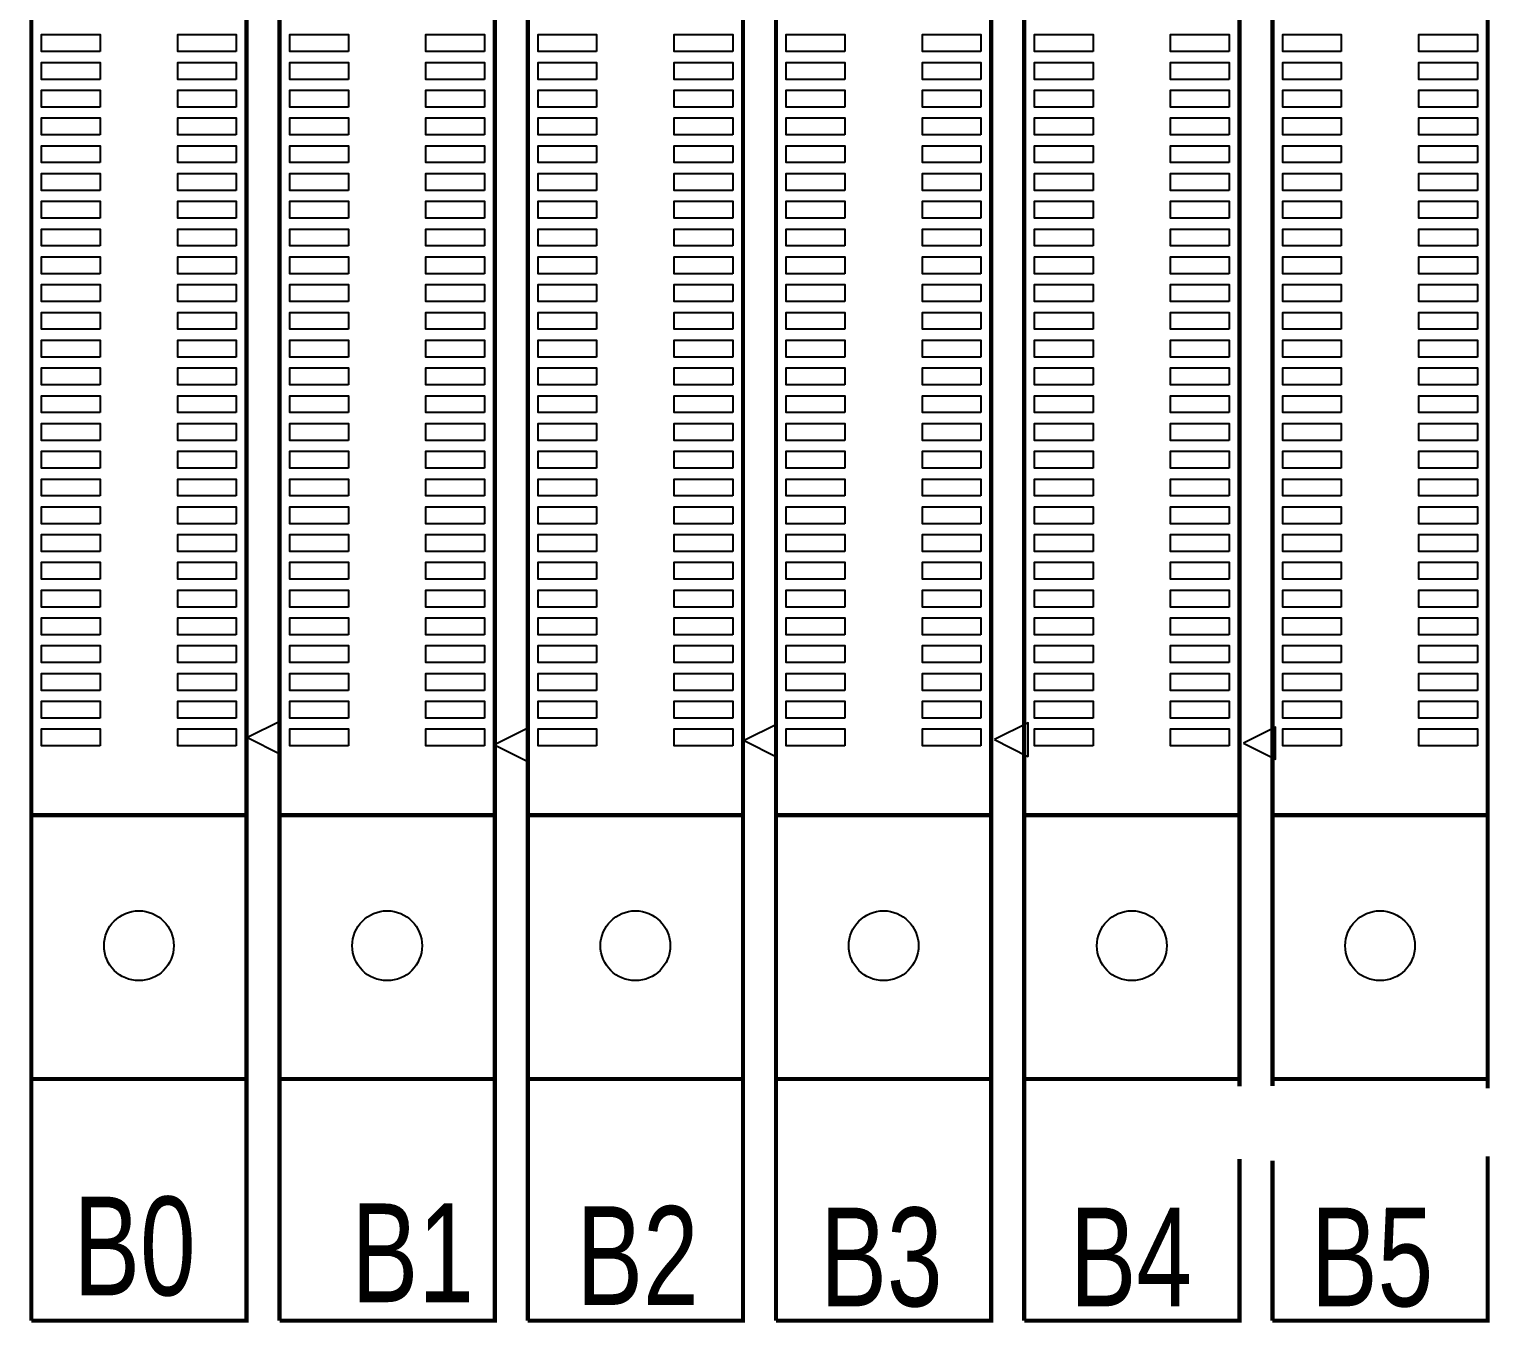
# Model space of a CAD drawing. Extents: x 0 to 344, y -1 to 330.
# Drawn here: x 74.2 to 126.8, y 156.8 to 203.4 of the extents above; entities that cross this region are included whole.
import ezdxf

# ---------------------------------------------------------------- set-up
doc = ezdxf.new("R2010")
doc.units = 0
for name, color, linetype in [('BOARD_GEOMETRY_SILKSCREEN_TOP', 1, 'CONTINUOUS'), ('PACKAGE_GEOMETRY_SILKSCREEN_TOP', 3, 'CONTINUOUS'), ('PIN_TOP', 4, 'CONTINUOUS')]:
    doc.layers.add(name, color=color, linetype=linetype)

msp = doc.modelspace()

# ---------------------------------------------------------------- linework, layer by layer
at = {"layer": 'PACKAGE_GEOMETRY_SILKSCREEN_TOP', "const_width": 0.1524}
for points in [[(74.330052, 321.878198), (74.290682, 321.878198), (74.290682, 156.878274)], [(83.23072, 156.878274), (90.980768, 156.878274), (90.980768, 321.878198), (86.811104, 321.878198)], [(92.200984, 321.878198), (92.170758, 321.878198), (92.170758, 156.878274)], [(126.74092, 165.243002), (126.74092, 321.878198), (118.990872, 321.878198), (118.990872, 317.655194)], [(101.110796, 317.92545), (101.110796, 156.878274)], [(74.290682, 156.878274), (82.04073, 156.878274), (82.04073, 317.416688)], [(110.050834, 315.127132), (110.050834, 156.878274)], [(101.110796, 156.878274), (108.860844, 156.878274), (108.860844, 314.745624)], [(83.23072, 313.060334), (83.23072, 156.878274)], [(92.170758, 156.878274), (99.920806, 156.878274), (99.920806, 313.42584)], [(117.800882, 165.314884), (117.800882, 313.203336)], [(118.990872, 313.251088), (118.990872, 165.322758)], [(74.290682, 175.078136), (82.04073, 175.078136)], [(83.23072, 175.078136), (90.980768, 175.078136)], [(92.170758, 175.078136), (99.920806, 175.078136)], [(101.110796, 175.078136), (108.860844, 175.078136)], [(110.050834, 175.078136), (117.800882, 175.078136)], [(118.990872, 175.078136), (126.74092, 175.078136)], [(82.04073, 165.578282), (74.290682, 165.578282)], [(74.66584, 165.578282), (81.665826, 165.578282)], [(90.980768, 165.578282), (83.23072, 165.578282)], [(83.605878, 165.578282), (90.605864, 165.578282)], [(99.920806, 165.578282), (92.170758, 165.578282)], [(92.545916, 165.578282), (99.545902, 165.578282)], [(108.860844, 165.578282), (101.110796, 165.578282)], [(101.485954, 165.578282), (108.48594, 165.578282)], [(117.800882, 165.578282), (110.050834, 165.578282)], [(110.425992, 165.578282), (117.425978, 165.578282)], [(126.74092, 165.578282), (118.990872, 165.578282)], [(119.36603, 165.578282), (126.366016, 165.578282)], [(110.050834, 156.878274), (117.800882, 156.878274), (117.800882, 162.699446)], [(118.990872, 156.878274), (126.74092, 156.878274), (126.74092, 162.794442)], [(118.990872, 162.635692), (118.990872, 156.878274)]]:
    msp.add_lwpolyline(points, dxfattribs=at)
at = {"layer": 'PACKAGE_GEOMETRY_SILKSCREEN_TOP'}
for points in [[(82.072226, 177.870358), (83.262724, 177.275236), (83.262724, 178.465734)], [(99.960176, 177.76698), (101.148388, 177.172874), (101.148388, 178.361086)], [(108.97997, 177.79873), (110.184438, 177.196496), (110.187994, 177.200052), (110.187994, 178.402742)], [(90.97264, 177.607722), (92.197936, 176.995074), (92.197936, 178.22037)], [(117.951504, 177.67173), (119.093996, 177.100484), (119.093996, 178.242976)]]:
    msp.add_lwpolyline(points, close=True, dxfattribs=at)
at = {"layer": 'PIN_TOP'}
for points in [[(76.769976, 202.573382), (74.661776, 202.573382), (74.661776, 203.182982), (76.769976, 203.182982)], [(81.66989, 202.573382), (79.56169, 202.573382), (79.56169, 203.182982), (81.66989, 203.182982)], [(85.710014, 202.573382), (83.601814, 202.573382), (83.601814, 203.182982), (85.710014, 203.182982)], [(90.609928, 202.573382), (88.501728, 202.573382), (88.501728, 203.182982), (90.609928, 203.182982)], [(94.650052, 202.573382), (92.541852, 202.573382), (92.541852, 203.182982), (94.650052, 203.182982)], [(99.549966, 202.573382), (97.441766, 202.573382), (97.441766, 203.182982), (99.549966, 203.182982)], [(103.59009, 202.573382), (101.48189, 202.573382), (101.48189, 203.182982), (103.59009, 203.182982)], [(108.490004, 202.573382), (106.381804, 202.573382), (106.381804, 203.182982), (108.490004, 203.182982)], [(112.530128, 202.573382), (110.421928, 202.573382), (110.421928, 203.182982), (112.530128, 203.182982)], [(117.430042, 202.573382), (115.321842, 202.573382), (115.321842, 203.182982), (117.430042, 203.182982)], [(121.470166, 202.573382), (119.361966, 202.573382), (119.361966, 203.182982), (121.470166, 203.182982)], [(126.37008, 202.573382), (124.26188, 202.573382), (124.26188, 203.182982), (126.37008, 203.182982)], [(76.769976, 201.573384), (74.661776, 201.573384), (74.661776, 202.182984), (76.769976, 202.182984)], [(81.66989, 201.573384), (79.56169, 201.573384), (79.56169, 202.182984), (81.66989, 202.182984)], [(85.710014, 201.573384), (83.601814, 201.573384), (83.601814, 202.182984), (85.710014, 202.182984)], [(90.609928, 201.573384), (88.501728, 201.573384), (88.501728, 202.182984), (90.609928, 202.182984)], [(94.650052, 201.573384), (92.541852, 201.573384), (92.541852, 202.182984), (94.650052, 202.182984)], [(99.549966, 201.573384), (97.441766, 201.573384), (97.441766, 202.182984), (99.549966, 202.182984)], [(103.59009, 201.573384), (101.48189, 201.573384), (101.48189, 202.182984), (103.59009, 202.182984)], [(108.490004, 201.573384), (106.381804, 201.573384), (106.381804, 202.182984), (108.490004, 202.182984)], [(112.530128, 201.573384), (110.421928, 201.573384), (110.421928, 202.182984), (112.530128, 202.182984)], [(117.430042, 201.573384), (115.321842, 201.573384), (115.321842, 202.182984), (117.430042, 202.182984)], [(121.470166, 201.573384), (119.361966, 201.573384), (119.361966, 202.182984), (121.470166, 202.182984)], [(126.37008, 201.573384), (124.26188, 201.573384), (124.26188, 202.182984), (126.37008, 202.182984)], [(76.769976, 200.573386), (74.661776, 200.573386), (74.661776, 201.182986), (76.769976, 201.182986)], [(81.66989, 200.573386), (79.56169, 200.573386), (79.56169, 201.182986), (81.66989, 201.182986)], [(85.710014, 200.573386), (83.601814, 200.573386), (83.601814, 201.182986), (85.710014, 201.182986)], [(90.609928, 200.573386), (88.501728, 200.573386), (88.501728, 201.182986), (90.609928, 201.182986)], [(94.650052, 200.573386), (92.541852, 200.573386), (92.541852, 201.182986), (94.650052, 201.182986)], [(99.549966, 200.573386), (97.441766, 200.573386), (97.441766, 201.182986), (99.549966, 201.182986)], [(103.59009, 200.573386), (101.48189, 200.573386), (101.48189, 201.182986), (103.59009, 201.182986)], [(108.490004, 200.573386), (106.381804, 200.573386), (106.381804, 201.182986), (108.490004, 201.182986)], [(112.530128, 200.573386), (110.421928, 200.573386), (110.421928, 201.182986), (112.530128, 201.182986)], [(117.430042, 200.573386), (115.321842, 200.573386), (115.321842, 201.182986), (117.430042, 201.182986)], [(121.470166, 200.573386), (119.361966, 200.573386), (119.361966, 201.182986), (121.470166, 201.182986)], [(126.37008, 200.573386), (124.26188, 200.573386), (124.26188, 201.182986), (126.37008, 201.182986)], [(76.769976, 199.573388), (74.661776, 199.573388), (74.661776, 200.182988), (76.769976, 200.182988)], [(81.66989, 199.573388), (79.56169, 199.573388), (79.56169, 200.182988), (81.66989, 200.182988)], [(85.710014, 199.573388), (83.601814, 199.573388), (83.601814, 200.182988), (85.710014, 200.182988)], [(90.609928, 199.573388), (88.501728, 199.573388), (88.501728, 200.182988), (90.609928, 200.182988)], [(94.650052, 199.573388), (92.541852, 199.573388), (92.541852, 200.182988), (94.650052, 200.182988)], [(99.549966, 199.573388), (97.441766, 199.573388), (97.441766, 200.182988), (99.549966, 200.182988)], [(103.59009, 199.573388), (101.48189, 199.573388), (101.48189, 200.182988), (103.59009, 200.182988)], [(108.490004, 199.573388), (106.381804, 199.573388), (106.381804, 200.182988), (108.490004, 200.182988)], [(112.530128, 199.573388), (110.421928, 199.573388), (110.421928, 200.182988), (112.530128, 200.182988)], [(117.430042, 199.573388), (115.321842, 199.573388), (115.321842, 200.182988), (117.430042, 200.182988)], [(121.470166, 199.573388), (119.361966, 199.573388), (119.361966, 200.182988), (121.470166, 200.182988)], [(126.37008, 199.573388), (124.26188, 199.573388), (124.26188, 200.182988), (126.37008, 200.182988)], [(76.769976, 198.57339), (74.661776, 198.57339), (74.661776, 199.18299), (76.769976, 199.18299)], [(81.66989, 198.57339), (79.56169, 198.57339), (79.56169, 199.18299), (81.66989, 199.18299)], [(85.710014, 198.57339), (83.601814, 198.57339), (83.601814, 199.18299), (85.710014, 199.18299)], [(90.609928, 198.57339), (88.501728, 198.57339), (88.501728, 199.18299), (90.609928, 199.18299)], [(94.650052, 198.57339), (92.541852, 198.57339), (92.541852, 199.18299), (94.650052, 199.18299)], [(99.549966, 198.57339), (97.441766, 198.57339), (97.441766, 199.18299), (99.549966, 199.18299)], [(103.59009, 198.57339), (101.48189, 198.57339), (101.48189, 199.18299), (103.59009, 199.18299)], [(108.490004, 198.57339), (106.381804, 198.57339), (106.381804, 199.18299), (108.490004, 199.18299)], [(112.530128, 198.57339), (110.421928, 198.57339), (110.421928, 199.18299), (112.530128, 199.18299)], [(117.430042, 198.57339), (115.321842, 198.57339), (115.321842, 199.18299), (117.430042, 199.18299)], [(121.470166, 198.57339), (119.361966, 198.57339), (119.361966, 199.18299), (121.470166, 199.18299)], [(126.37008, 198.57339), (124.26188, 198.57339), (124.26188, 199.18299), (126.37008, 199.18299)], [(76.769976, 197.573392), (74.661776, 197.573392), (74.661776, 198.182992), (76.769976, 198.182992)], [(81.66989, 197.573392), (79.56169, 197.573392), (79.56169, 198.182992), (81.66989, 198.182992)], [(85.710014, 197.573392), (83.601814, 197.573392), (83.601814, 198.182992), (85.710014, 198.182992)], [(90.609928, 197.573392), (88.501728, 197.573392), (88.501728, 198.182992), (90.609928, 198.182992)], [(94.650052, 197.573392), (92.541852, 197.573392), (92.541852, 198.182992), (94.650052, 198.182992)], [(99.549966, 197.573392), (97.441766, 197.573392), (97.441766, 198.182992), (99.549966, 198.182992)], [(103.59009, 197.573392), (101.48189, 197.573392), (101.48189, 198.182992), (103.59009, 198.182992)], [(108.490004, 197.573392), (106.381804, 197.573392), (106.381804, 198.182992), (108.490004, 198.182992)], [(112.530128, 197.573392), (110.421928, 197.573392), (110.421928, 198.182992), (112.530128, 198.182992)], [(117.430042, 197.573392), (115.321842, 197.573392), (115.321842, 198.182992), (117.430042, 198.182992)], [(121.470166, 197.573392), (119.361966, 197.573392), (119.361966, 198.182992), (121.470166, 198.182992)], [(126.37008, 197.573392), (124.26188, 197.573392), (124.26188, 198.182992), (126.37008, 198.182992)], [(76.769976, 196.573394), (74.661776, 196.573394), (74.661776, 197.182994), (76.769976, 197.182994)], [(81.66989, 196.573394), (79.56169, 196.573394), (79.56169, 197.182994), (81.66989, 197.182994)], [(85.710014, 196.573394), (83.601814, 196.573394), (83.601814, 197.182994), (85.710014, 197.182994)], [(90.609928, 196.573394), (88.501728, 196.573394), (88.501728, 197.182994), (90.609928, 197.182994)], [(94.650052, 196.573394), (92.541852, 196.573394), (92.541852, 197.182994), (94.650052, 197.182994)], [(99.549966, 196.573394), (97.441766, 196.573394), (97.441766, 197.182994), (99.549966, 197.182994)], [(103.59009, 196.573394), (101.48189, 196.573394), (101.48189, 197.182994), (103.59009, 197.182994)], [(108.490004, 196.573394), (106.381804, 196.573394), (106.381804, 197.182994), (108.490004, 197.182994)], [(112.530128, 196.573394), (110.421928, 196.573394), (110.421928, 197.182994), (112.530128, 197.182994)], [(117.430042, 196.573394), (115.321842, 196.573394), (115.321842, 197.182994), (117.430042, 197.182994)], [(121.470166, 196.573394), (119.361966, 196.573394), (119.361966, 197.182994), (121.470166, 197.182994)], [(126.37008, 196.573394), (124.26188, 196.573394), (124.26188, 197.182994), (126.37008, 197.182994)], [(76.769976, 195.573396), (74.661776, 195.573396), (74.661776, 196.182996), (76.769976, 196.182996)], [(81.66989, 195.573396), (79.56169, 195.573396), (79.56169, 196.182996), (81.66989, 196.182996)], [(85.710014, 195.573396), (83.601814, 195.573396), (83.601814, 196.182996), (85.710014, 196.182996)], [(90.609928, 195.573396), (88.501728, 195.573396), (88.501728, 196.182996), (90.609928, 196.182996)], [(94.650052, 195.573396), (92.541852, 195.573396), (92.541852, 196.182996), (94.650052, 196.182996)], [(99.549966, 195.573396), (97.441766, 195.573396), (97.441766, 196.182996), (99.549966, 196.182996)], [(103.59009, 195.573396), (101.48189, 195.573396), (101.48189, 196.182996), (103.59009, 196.182996)], [(108.490004, 195.573396), (106.381804, 195.573396), (106.381804, 196.182996), (108.490004, 196.182996)], [(112.530128, 195.573396), (110.421928, 195.573396), (110.421928, 196.182996), (112.530128, 196.182996)], [(117.430042, 195.573396), (115.321842, 195.573396), (115.321842, 196.182996), (117.430042, 196.182996)], [(121.470166, 195.573396), (119.361966, 195.573396), (119.361966, 196.182996), (121.470166, 196.182996)], [(126.37008, 195.573396), (124.26188, 195.573396), (124.26188, 196.182996), (126.37008, 196.182996)], [(76.769976, 194.573398), (74.661776, 194.573398), (74.661776, 195.182998), (76.769976, 195.182998)], [(81.66989, 194.573398), (79.56169, 194.573398), (79.56169, 195.182998), (81.66989, 195.182998)], [(85.710014, 194.573398), (83.601814, 194.573398), (83.601814, 195.182998), (85.710014, 195.182998)], [(90.609928, 194.573398), (88.501728, 194.573398), (88.501728, 195.182998), (90.609928, 195.182998)], [(94.650052, 194.573398), (92.541852, 194.573398), (92.541852, 195.182998), (94.650052, 195.182998)], [(99.549966, 194.573398), (97.441766, 194.573398), (97.441766, 195.182998), (99.549966, 195.182998)], [(103.59009, 194.573398), (101.48189, 194.573398), (101.48189, 195.182998), (103.59009, 195.182998)], [(108.490004, 194.573398), (106.381804, 194.573398), (106.381804, 195.182998), (108.490004, 195.182998)], [(112.530128, 194.573398), (110.421928, 194.573398), (110.421928, 195.182998), (112.530128, 195.182998)], [(117.430042, 194.573398), (115.321842, 194.573398), (115.321842, 195.182998), (117.430042, 195.182998)], [(121.470166, 194.573398), (119.361966, 194.573398), (119.361966, 195.182998), (121.470166, 195.182998)], [(126.37008, 194.573398), (124.26188, 194.573398), (124.26188, 195.182998), (126.37008, 195.182998)], [(76.769976, 193.5734), (74.661776, 193.5734), (74.661776, 194.183), (76.769976, 194.183)], [(81.66989, 193.5734), (79.56169, 193.5734), (79.56169, 194.183), (81.66989, 194.183)], [(85.710014, 193.5734), (83.601814, 193.5734), (83.601814, 194.183), (85.710014, 194.183)], [(90.609928, 193.5734), (88.501728, 193.5734), (88.501728, 194.183), (90.609928, 194.183)], [(94.650052, 193.5734), (92.541852, 193.5734), (92.541852, 194.183), (94.650052, 194.183)], [(99.549966, 193.5734), (97.441766, 193.5734), (97.441766, 194.183), (99.549966, 194.183)], [(103.59009, 193.5734), (101.48189, 193.5734), (101.48189, 194.183), (103.59009, 194.183)], [(108.490004, 193.5734), (106.381804, 193.5734), (106.381804, 194.183), (108.490004, 194.183)], [(112.530128, 193.5734), (110.421928, 193.5734), (110.421928, 194.183), (112.530128, 194.183)], [(117.430042, 193.5734), (115.321842, 193.5734), (115.321842, 194.183), (117.430042, 194.183)], [(121.470166, 193.5734), (119.361966, 193.5734), (119.361966, 194.183), (121.470166, 194.183)], [(126.37008, 193.5734), (124.26188, 193.5734), (124.26188, 194.183), (126.37008, 194.183)], [(76.769976, 192.573402), (74.661776, 192.573402), (74.661776, 193.183002), (76.769976, 193.183002)], [(81.66989, 192.573402), (79.56169, 192.573402), (79.56169, 193.183002), (81.66989, 193.183002)], [(85.710014, 192.573402), (83.601814, 192.573402), (83.601814, 193.183002), (85.710014, 193.183002)], [(90.609928, 192.573402), (88.501728, 192.573402), (88.501728, 193.183002), (90.609928, 193.183002)], [(94.650052, 192.573402), (92.541852, 192.573402), (92.541852, 193.183002), (94.650052, 193.183002)], [(99.549966, 192.573402), (97.441766, 192.573402), (97.441766, 193.183002), (99.549966, 193.183002)], [(103.59009, 192.573402), (101.48189, 192.573402), (101.48189, 193.183002), (103.59009, 193.183002)], [(108.490004, 192.573402), (106.381804, 192.573402), (106.381804, 193.183002), (108.490004, 193.183002)], [(112.530128, 192.573402), (110.421928, 192.573402), (110.421928, 193.183002), (112.530128, 193.183002)], [(117.430042, 192.573402), (115.321842, 192.573402), (115.321842, 193.183002), (117.430042, 193.183002)], [(121.470166, 192.573402), (119.361966, 192.573402), (119.361966, 193.183002), (121.470166, 193.183002)], [(126.37008, 192.573402), (124.26188, 192.573402), (124.26188, 193.183002), (126.37008, 193.183002)], [(76.769976, 191.573404), (74.661776, 191.573404), (74.661776, 192.183004), (76.769976, 192.183004)], [(81.66989, 191.573404), (79.56169, 191.573404), (79.56169, 192.183004), (81.66989, 192.183004)], [(85.710014, 191.573404), (83.601814, 191.573404), (83.601814, 192.183004), (85.710014, 192.183004)], [(90.609928, 191.573404), (88.501728, 191.573404), (88.501728, 192.183004), (90.609928, 192.183004)], [(94.650052, 191.573404), (92.541852, 191.573404), (92.541852, 192.183004), (94.650052, 192.183004)], [(99.549966, 191.573404), (97.441766, 191.573404), (97.441766, 192.183004), (99.549966, 192.183004)], [(103.59009, 191.573404), (101.48189, 191.573404), (101.48189, 192.183004), (103.59009, 192.183004)], [(108.490004, 191.573404), (106.381804, 191.573404), (106.381804, 192.183004), (108.490004, 192.183004)], [(112.530128, 191.573404), (110.421928, 191.573404), (110.421928, 192.183004), (112.530128, 192.183004)], [(117.430042, 191.573404), (115.321842, 191.573404), (115.321842, 192.183004), (117.430042, 192.183004)], [(121.470166, 191.573404), (119.361966, 191.573404), (119.361966, 192.183004), (121.470166, 192.183004)], [(126.37008, 191.573404), (124.26188, 191.573404), (124.26188, 192.183004), (126.37008, 192.183004)], [(76.769976, 190.573406), (74.661776, 190.573406), (74.661776, 191.183006), (76.769976, 191.183006)], [(81.66989, 190.573406), (79.56169, 190.573406), (79.56169, 191.183006), (81.66989, 191.183006)], [(85.710014, 190.573406), (83.601814, 190.573406), (83.601814, 191.183006), (85.710014, 191.183006)], [(90.609928, 190.573406), (88.501728, 190.573406), (88.501728, 191.183006), (90.609928, 191.183006)], [(94.650052, 190.573406), (92.541852, 190.573406), (92.541852, 191.183006), (94.650052, 191.183006)], [(99.549966, 190.573406), (97.441766, 190.573406), (97.441766, 191.183006), (99.549966, 191.183006)], [(103.59009, 190.573406), (101.48189, 190.573406), (101.48189, 191.183006), (103.59009, 191.183006)], [(108.490004, 190.573406), (106.381804, 190.573406), (106.381804, 191.183006), (108.490004, 191.183006)], [(112.530128, 190.573406), (110.421928, 190.573406), (110.421928, 191.183006), (112.530128, 191.183006)], [(117.430042, 190.573406), (115.321842, 190.573406), (115.321842, 191.183006), (117.430042, 191.183006)], [(121.470166, 190.573406), (119.361966, 190.573406), (119.361966, 191.183006), (121.470166, 191.183006)], [(126.37008, 190.573406), (124.26188, 190.573406), (124.26188, 191.183006), (126.37008, 191.183006)], [(76.769976, 189.573408), (74.661776, 189.573408), (74.661776, 190.183008), (76.769976, 190.183008)], [(81.66989, 189.573408), (79.56169, 189.573408), (79.56169, 190.183008), (81.66989, 190.183008)], [(85.710014, 189.573408), (83.601814, 189.573408), (83.601814, 190.183008), (85.710014, 190.183008)], [(90.609928, 189.573408), (88.501728, 189.573408), (88.501728, 190.183008), (90.609928, 190.183008)], [(94.650052, 189.573408), (92.541852, 189.573408), (92.541852, 190.183008), (94.650052, 190.183008)], [(99.549966, 189.573408), (97.441766, 189.573408), (97.441766, 190.183008), (99.549966, 190.183008)], [(103.59009, 189.573408), (101.48189, 189.573408), (101.48189, 190.183008), (103.59009, 190.183008)], [(108.490004, 189.573408), (106.381804, 189.573408), (106.381804, 190.183008), (108.490004, 190.183008)], [(112.530128, 189.573408), (110.421928, 189.573408), (110.421928, 190.183008), (112.530128, 190.183008)], [(117.430042, 189.573408), (115.321842, 189.573408), (115.321842, 190.183008), (117.430042, 190.183008)], [(121.470166, 189.573408), (119.361966, 189.573408), (119.361966, 190.183008), (121.470166, 190.183008)], [(126.37008, 189.573408), (124.26188, 189.573408), (124.26188, 190.183008), (126.37008, 190.183008)], [(76.769976, 188.57341), (74.661776, 188.57341), (74.661776, 189.18301), (76.769976, 189.18301)], [(81.66989, 188.57341), (79.56169, 188.57341), (79.56169, 189.18301), (81.66989, 189.18301)], [(85.710014, 188.57341), (83.601814, 188.57341), (83.601814, 189.18301), (85.710014, 189.18301)], [(90.609928, 188.57341), (88.501728, 188.57341), (88.501728, 189.18301), (90.609928, 189.18301)], [(94.650052, 188.57341), (92.541852, 188.57341), (92.541852, 189.18301), (94.650052, 189.18301)], [(99.549966, 188.57341), (97.441766, 188.57341), (97.441766, 189.18301), (99.549966, 189.18301)], [(103.59009, 188.57341), (101.48189, 188.57341), (101.48189, 189.18301), (103.59009, 189.18301)], [(108.490004, 188.57341), (106.381804, 188.57341), (106.381804, 189.18301), (108.490004, 189.18301)], [(112.530128, 188.57341), (110.421928, 188.57341), (110.421928, 189.18301), (112.530128, 189.18301)], [(117.430042, 188.57341), (115.321842, 188.57341), (115.321842, 189.18301), (117.430042, 189.18301)], [(121.470166, 188.57341), (119.361966, 188.57341), (119.361966, 189.18301), (121.470166, 189.18301)], [(126.37008, 188.57341), (124.26188, 188.57341), (124.26188, 189.18301), (126.37008, 189.18301)], [(76.769976, 187.573412), (74.661776, 187.573412), (74.661776, 188.183012), (76.769976, 188.183012)], [(81.66989, 187.573412), (79.56169, 187.573412), (79.56169, 188.183012), (81.66989, 188.183012)], [(85.710014, 187.573412), (83.601814, 187.573412), (83.601814, 188.183012), (85.710014, 188.183012)], [(90.609928, 187.573412), (88.501728, 187.573412), (88.501728, 188.183012), (90.609928, 188.183012)], [(94.650052, 187.573412), (92.541852, 187.573412), (92.541852, 188.183012), (94.650052, 188.183012)], [(99.549966, 187.573412), (97.441766, 187.573412), (97.441766, 188.183012), (99.549966, 188.183012)], [(103.59009, 187.573412), (101.48189, 187.573412), (101.48189, 188.183012), (103.59009, 188.183012)], [(108.490004, 187.573412), (106.381804, 187.573412), (106.381804, 188.183012), (108.490004, 188.183012)], [(112.530128, 187.573412), (110.421928, 187.573412), (110.421928, 188.183012), (112.530128, 188.183012)], [(117.430042, 187.573412), (115.321842, 187.573412), (115.321842, 188.183012), (117.430042, 188.183012)], [(121.470166, 187.573412), (119.361966, 187.573412), (119.361966, 188.183012), (121.470166, 188.183012)], [(126.37008, 187.573412), (124.26188, 187.573412), (124.26188, 188.183012), (126.37008, 188.183012)], [(76.769976, 186.573414), (74.661776, 186.573414), (74.661776, 187.183014), (76.769976, 187.183014)], [(81.66989, 186.573414), (79.56169, 186.573414), (79.56169, 187.183014), (81.66989, 187.183014)], [(85.710014, 186.573414), (83.601814, 186.573414), (83.601814, 187.183014), (85.710014, 187.183014)], [(90.609928, 186.573414), (88.501728, 186.573414), (88.501728, 187.183014), (90.609928, 187.183014)], [(94.650052, 186.573414), (92.541852, 186.573414), (92.541852, 187.183014), (94.650052, 187.183014)], [(99.549966, 186.573414), (97.441766, 186.573414), (97.441766, 187.183014), (99.549966, 187.183014)], [(103.59009, 186.573414), (101.48189, 186.573414), (101.48189, 187.183014), (103.59009, 187.183014)], [(108.490004, 186.573414), (106.381804, 186.573414), (106.381804, 187.183014), (108.490004, 187.183014)], [(112.530128, 186.573414), (110.421928, 186.573414), (110.421928, 187.183014), (112.530128, 187.183014)], [(117.430042, 186.573414), (115.321842, 186.573414), (115.321842, 187.183014), (117.430042, 187.183014)], [(121.470166, 186.573414), (119.361966, 186.573414), (119.361966, 187.183014), (121.470166, 187.183014)], [(126.37008, 186.573414), (124.26188, 186.573414), (124.26188, 187.183014), (126.37008, 187.183014)], [(76.769976, 185.573416), (74.661776, 185.573416), (74.661776, 186.183016), (76.769976, 186.183016)], [(81.66989, 185.573416), (79.56169, 185.573416), (79.56169, 186.183016), (81.66989, 186.183016)], [(85.710014, 185.573416), (83.601814, 185.573416), (83.601814, 186.183016), (85.710014, 186.183016)], [(90.609928, 185.573416), (88.501728, 185.573416), (88.501728, 186.183016), (90.609928, 186.183016)], [(94.650052, 185.573416), (92.541852, 185.573416), (92.541852, 186.183016), (94.650052, 186.183016)], [(99.549966, 185.573416), (97.441766, 185.573416), (97.441766, 186.183016), (99.549966, 186.183016)], [(103.59009, 185.573416), (101.48189, 185.573416), (101.48189, 186.183016), (103.59009, 186.183016)], [(108.490004, 185.573416), (106.381804, 185.573416), (106.381804, 186.183016), (108.490004, 186.183016)], [(112.530128, 185.573416), (110.421928, 185.573416), (110.421928, 186.183016), (112.530128, 186.183016)], [(117.430042, 185.573416), (115.321842, 185.573416), (115.321842, 186.183016), (117.430042, 186.183016)], [(121.470166, 185.573416), (119.361966, 185.573416), (119.361966, 186.183016), (121.470166, 186.183016)], [(126.37008, 185.573416), (124.26188, 185.573416), (124.26188, 186.183016), (126.37008, 186.183016)], [(76.769976, 184.573418), (74.661776, 184.573418), (74.661776, 185.183018), (76.769976, 185.183018)], [(81.66989, 184.573418), (79.56169, 184.573418), (79.56169, 185.183018), (81.66989, 185.183018)], [(85.710014, 184.573418), (83.601814, 184.573418), (83.601814, 185.183018), (85.710014, 185.183018)], [(90.609928, 184.573418), (88.501728, 184.573418), (88.501728, 185.183018), (90.609928, 185.183018)], [(94.650052, 184.573418), (92.541852, 184.573418), (92.541852, 185.183018), (94.650052, 185.183018)], [(99.549966, 184.573418), (97.441766, 184.573418), (97.441766, 185.183018), (99.549966, 185.183018)], [(103.59009, 184.573418), (101.48189, 184.573418), (101.48189, 185.183018), (103.59009, 185.183018)], [(108.490004, 184.573418), (106.381804, 184.573418), (106.381804, 185.183018), (108.490004, 185.183018)], [(112.530128, 184.573418), (110.421928, 184.573418), (110.421928, 185.183018), (112.530128, 185.183018)], [(117.430042, 184.573418), (115.321842, 184.573418), (115.321842, 185.183018), (117.430042, 185.183018)], [(121.470166, 184.573418), (119.361966, 184.573418), (119.361966, 185.183018), (121.470166, 185.183018)], [(126.37008, 184.573418), (124.26188, 184.573418), (124.26188, 185.183018), (126.37008, 185.183018)], [(76.769976, 183.57342), (74.661776, 183.57342), (74.661776, 184.18302), (76.769976, 184.18302)], [(81.66989, 183.57342), (79.56169, 183.57342), (79.56169, 184.18302), (81.66989, 184.18302)], [(85.710014, 183.57342), (83.601814, 183.57342), (83.601814, 184.18302), (85.710014, 184.18302)], [(90.609928, 183.57342), (88.501728, 183.57342), (88.501728, 184.18302), (90.609928, 184.18302)], [(94.650052, 183.57342), (92.541852, 183.57342), (92.541852, 184.18302), (94.650052, 184.18302)], [(99.549966, 183.57342), (97.441766, 183.57342), (97.441766, 184.18302), (99.549966, 184.18302)], [(103.59009, 183.57342), (101.48189, 183.57342), (101.48189, 184.18302), (103.59009, 184.18302)], [(108.490004, 183.57342), (106.381804, 183.57342), (106.381804, 184.18302), (108.490004, 184.18302)], [(112.530128, 183.57342), (110.421928, 183.57342), (110.421928, 184.18302), (112.530128, 184.18302)], [(117.430042, 183.57342), (115.321842, 183.57342), (115.321842, 184.18302), (117.430042, 184.18302)], [(121.470166, 183.57342), (119.361966, 183.57342), (119.361966, 184.18302), (121.470166, 184.18302)], [(126.37008, 183.57342), (124.26188, 183.57342), (124.26188, 184.18302), (126.37008, 184.18302)], [(76.769976, 182.573422), (74.661776, 182.573422), (74.661776, 183.183022), (76.769976, 183.183022)], [(81.66989, 182.573422), (79.56169, 182.573422), (79.56169, 183.183022), (81.66989, 183.183022)], [(85.710014, 182.573422), (83.601814, 182.573422), (83.601814, 183.183022), (85.710014, 183.183022)], [(90.609928, 182.573422), (88.501728, 182.573422), (88.501728, 183.183022), (90.609928, 183.183022)], [(94.650052, 182.573422), (92.541852, 182.573422), (92.541852, 183.183022), (94.650052, 183.183022)], [(99.549966, 182.573422), (97.441766, 182.573422), (97.441766, 183.183022), (99.549966, 183.183022)], [(103.59009, 182.573422), (101.48189, 182.573422), (101.48189, 183.183022), (103.59009, 183.183022)], [(108.490004, 182.573422), (106.381804, 182.573422), (106.381804, 183.183022), (108.490004, 183.183022)], [(112.530128, 182.573422), (110.421928, 182.573422), (110.421928, 183.183022), (112.530128, 183.183022)], [(117.430042, 182.573422), (115.321842, 182.573422), (115.321842, 183.183022), (117.430042, 183.183022)], [(121.470166, 182.573422), (119.361966, 182.573422), (119.361966, 183.183022), (121.470166, 183.183022)], [(126.37008, 182.573422), (124.26188, 182.573422), (124.26188, 183.183022), (126.37008, 183.183022)], [(76.769976, 181.573424), (74.661776, 181.573424), (74.661776, 182.183024), (76.769976, 182.183024)], [(81.66989, 181.573424), (79.56169, 181.573424), (79.56169, 182.183024), (81.66989, 182.183024)], [(85.710014, 181.573424), (83.601814, 181.573424), (83.601814, 182.183024), (85.710014, 182.183024)], [(90.609928, 181.573424), (88.501728, 181.573424), (88.501728, 182.183024), (90.609928, 182.183024)], [(94.650052, 181.573424), (92.541852, 181.573424), (92.541852, 182.183024), (94.650052, 182.183024)], [(99.549966, 181.573424), (97.441766, 181.573424), (97.441766, 182.183024), (99.549966, 182.183024)], [(103.59009, 181.573424), (101.48189, 181.573424), (101.48189, 182.183024), (103.59009, 182.183024)], [(108.490004, 181.573424), (106.381804, 181.573424), (106.381804, 182.183024), (108.490004, 182.183024)], [(112.530128, 181.573424), (110.421928, 181.573424), (110.421928, 182.183024), (112.530128, 182.183024)], [(117.430042, 181.573424), (115.321842, 181.573424), (115.321842, 182.183024), (117.430042, 182.183024)], [(121.470166, 181.573424), (119.361966, 181.573424), (119.361966, 182.183024), (121.470166, 182.183024)], [(126.37008, 181.573424), (124.26188, 181.573424), (124.26188, 182.183024), (126.37008, 182.183024)], [(76.769976, 180.573426), (74.661776, 180.573426), (74.661776, 181.183026), (76.769976, 181.183026)], [(81.66989, 180.573426), (79.56169, 180.573426), (79.56169, 181.183026), (81.66989, 181.183026)], [(85.710014, 180.573426), (83.601814, 180.573426), (83.601814, 181.183026), (85.710014, 181.183026)], [(90.609928, 180.573426), (88.501728, 180.573426), (88.501728, 181.183026), (90.609928, 181.183026)], [(94.650052, 180.573426), (92.541852, 180.573426), (92.541852, 181.183026), (94.650052, 181.183026)], [(99.549966, 180.573426), (97.441766, 180.573426), (97.441766, 181.183026), (99.549966, 181.183026)], [(103.59009, 180.573426), (101.48189, 180.573426), (101.48189, 181.183026), (103.59009, 181.183026)], [(108.490004, 180.573426), (106.381804, 180.573426), (106.381804, 181.183026), (108.490004, 181.183026)], [(112.530128, 180.573426), (110.421928, 180.573426), (110.421928, 181.183026), (112.530128, 181.183026)], [(117.430042, 180.573426), (115.321842, 180.573426), (115.321842, 181.183026), (117.430042, 181.183026)], [(121.470166, 180.573426), (119.361966, 180.573426), (119.361966, 181.183026), (121.470166, 181.183026)], [(126.37008, 180.573426), (124.26188, 180.573426), (124.26188, 181.183026), (126.37008, 181.183026)], [(76.769976, 179.573428), (74.661776, 179.573428), (74.661776, 180.183028), (76.769976, 180.183028)], [(81.66989, 179.573428), (79.56169, 179.573428), (79.56169, 180.183028), (81.66989, 180.183028)], [(85.710014, 179.573428), (83.601814, 179.573428), (83.601814, 180.183028), (85.710014, 180.183028)], [(90.609928, 179.573428), (88.501728, 179.573428), (88.501728, 180.183028), (90.609928, 180.183028)], [(94.650052, 179.573428), (92.541852, 179.573428), (92.541852, 180.183028), (94.650052, 180.183028)], [(99.549966, 179.573428), (97.441766, 179.573428), (97.441766, 180.183028), (99.549966, 180.183028)], [(103.59009, 179.573428), (101.48189, 179.573428), (101.48189, 180.183028), (103.59009, 180.183028)], [(108.490004, 179.573428), (106.381804, 179.573428), (106.381804, 180.183028), (108.490004, 180.183028)], [(112.530128, 179.573428), (110.421928, 179.573428), (110.421928, 180.183028), (112.530128, 180.183028)], [(117.430042, 179.573428), (115.321842, 179.573428), (115.321842, 180.183028), (117.430042, 180.183028)], [(121.470166, 179.573428), (119.361966, 179.573428), (119.361966, 180.183028), (121.470166, 180.183028)], [(126.37008, 179.573428), (124.26188, 179.573428), (124.26188, 180.183028), (126.37008, 180.183028)], [(76.769976, 178.57343), (74.661776, 178.57343), (74.661776, 179.18303), (76.769976, 179.18303)], [(81.66989, 178.57343), (79.56169, 178.57343), (79.56169, 179.18303), (81.66989, 179.18303)], [(85.710014, 178.57343), (83.601814, 178.57343), (83.601814, 179.18303), (85.710014, 179.18303)], [(90.609928, 178.57343), (88.501728, 178.57343), (88.501728, 179.18303), (90.609928, 179.18303)], [(94.650052, 178.57343), (92.541852, 178.57343), (92.541852, 179.18303), (94.650052, 179.18303)], [(99.549966, 178.57343), (97.441766, 178.57343), (97.441766, 179.18303), (99.549966, 179.18303)], [(103.59009, 178.57343), (101.48189, 178.57343), (101.48189, 179.18303), (103.59009, 179.18303)], [(108.490004, 178.57343), (106.381804, 178.57343), (106.381804, 179.18303), (108.490004, 179.18303)], [(112.530128, 178.57343), (110.421928, 178.57343), (110.421928, 179.18303), (112.530128, 179.18303)], [(117.430042, 178.57343), (115.321842, 178.57343), (115.321842, 179.18303), (117.430042, 179.18303)], [(121.470166, 178.57343), (119.361966, 178.57343), (119.361966, 179.18303), (121.470166, 179.18303)], [(126.37008, 178.57343), (124.26188, 178.57343), (124.26188, 179.18303), (126.37008, 179.18303)], [(76.769976, 177.573432), (74.661776, 177.573432), (74.661776, 178.183032), (76.769976, 178.183032)], [(81.66989, 177.573432), (79.56169, 177.573432), (79.56169, 178.183032), (81.66989, 178.183032)], [(85.710014, 177.573432), (83.601814, 177.573432), (83.601814, 178.183032), (85.710014, 178.183032)], [(90.609928, 177.573432), (88.501728, 177.573432), (88.501728, 178.183032), (90.609928, 178.183032)], [(94.650052, 177.573432), (92.541852, 177.573432), (92.541852, 178.183032), (94.650052, 178.183032)], [(99.549966, 177.573432), (97.441766, 177.573432), (97.441766, 178.183032), (99.549966, 178.183032)], [(103.59009, 177.573432), (101.48189, 177.573432), (101.48189, 178.183032), (103.59009, 178.183032)], [(108.490004, 177.573432), (106.381804, 177.573432), (106.381804, 178.183032), (108.490004, 178.183032)], [(112.530128, 177.573432), (110.421928, 177.573432), (110.421928, 178.183032), (112.530128, 178.183032)], [(117.430042, 177.573432), (115.321842, 177.573432), (115.321842, 178.183032), (117.430042, 178.183032)], [(121.470166, 177.573432), (119.361966, 177.573432), (119.361966, 178.183032), (121.470166, 178.183032)], [(126.37008, 177.573432), (124.26188, 177.573432), (124.26188, 178.183032), (126.37008, 178.183032)]]:
    msp.add_lwpolyline(points, close=True, dxfattribs=at)
for centre in [(78.165706, 170.37812), (87.105744, 170.37812), (96.045782, 170.37812), (104.98582, 170.37812), (113.925858, 170.37812), (122.865896, 170.37812)]:
    msp.add_circle(centre, 1.2573, dxfattribs=at)

# ---------------------------------------------------------------- texts
at = {"layer": 'BOARD_GEOMETRY_SILKSCREEN_TOP', "width": 0.757143}
for s, p in [('B0', (75.803506, 157.78988)), ('B1', (85.823552, 157.543246)), ('B2', (93.918786, 157.44444)), ('B3', (102.704646, 157.395164)), ('B4', (111.688372, 157.395164)), ('B5', (120.374918, 157.395164))]:
    msp.add_text(s, height=3.556, dxfattribs=at).set_placement(p)

doc.saveas('drawing.dxf')
